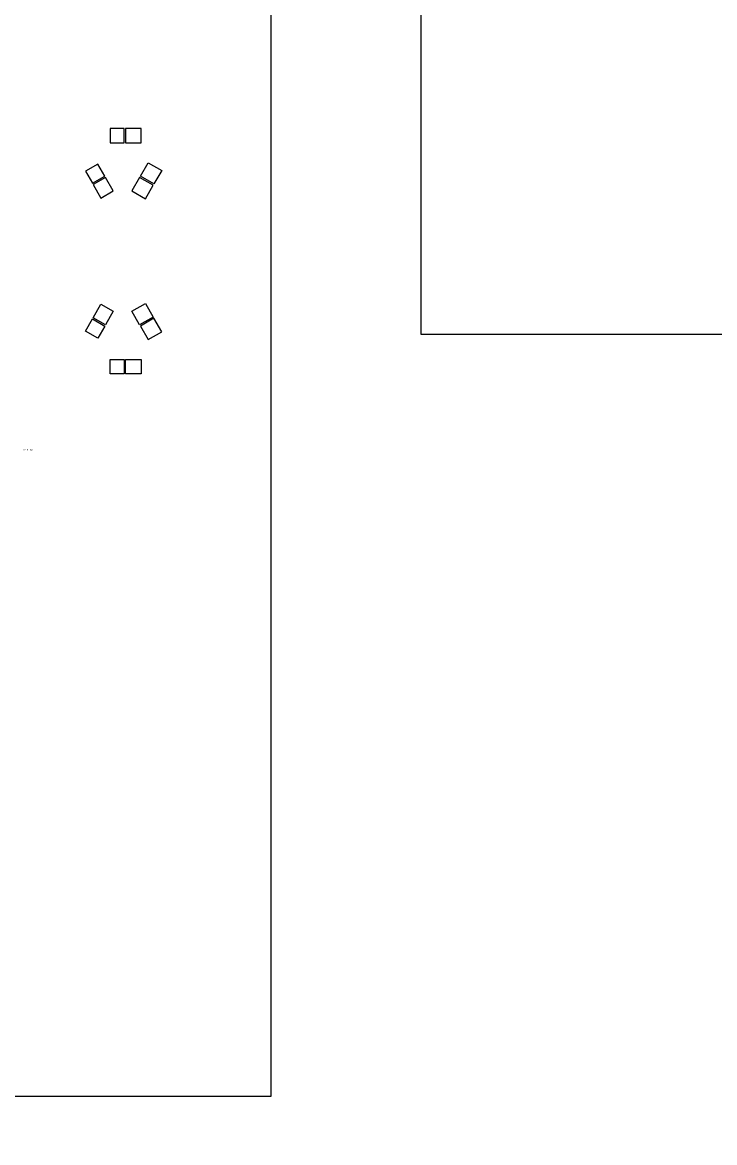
# Model space of a CAD drawing. Header units: metres. Extents: x 256329 to 886268, y -249371 to 355.
# Drawn here: x 285964.5 to 286084.1, y -1434.2 to -1240.6 of the extents above; entities that cross this region are included whole.
import ezdxf

# ---------------------------------------------------------------- set-up
doc = ezdxf.new("R2010")
doc.units = ezdxf.units.M
doc.header["$MEASUREMENT"] = 0
doc.linetypes.add('CONTINOUS', pattern=[0])
doc.linetypes.add('DASHED', pattern=[0.75, 0.5, -0.25])
doc.layers.get('0').update_dxf_attribs({"lineweight": 18})
doc.layers.add('A-AREA-BUILT UP', color=30, linetype='Continuous', lineweight=0, plot=False)
for name, color, linetype in [('BLK_2_FLR_0_LIFT_1', 1, 'Continuous'), ('BLK_2_FLR_0_LIFT_2', 1, 'Continuous'), ('BLK_2_FLR_0_LIFT_3', 7, 'Continuous'), ('BLK_2_FLR_0_LIFT_5', 7, 'Continuous'), ('BLK_2_FLR_0_LIFT_6', 7, 'Continuous')]:
    doc.layers.add(name, color=color, linetype=linetype)
for name, color, linetype, lineweight in [('BLK_2_FLR_0_LIFT_10', 1, 'Continuous', 0), ('BLK_2_FLR_0_LIFT_11', 1, 'Continuous', 0), ('BLK_2_FLR_0_LIFT_12', 1, 'Continuous', 0), ('BLK_2_FLR_0_LIFT_4', 7, 'DASHED', 9), ('BLK_2_FLR_0_LIFT_7', 1, 'Continuous', 0), ('BLK_2_FLR_0_LIFT_8', 1, 'Continuous', 0), ('BLK_2_FLR_0_LIFT_9', 1, 'Continuous', 0)]:
    doc.layers.add(name, color=color, linetype=linetype, lineweight=lineweight)
doc.layers.add('BLK_2_FLR_0_STAIR_3', color=7, linetype='Continuous', plot=False)
doc.styles.get("Standard").update_dxf_attribs({"font": 'arial.ttf'})

msp = doc.modelspace()

# ---------------------------------------------------------------- linework, layer by layer
at = {"color": 6, "ltscale": 0.05, "elevation": -101.239328}
msp.add_lwpolyline([(286033.439834, -1045.515408), (286343.860975, -1045.515408), (286343.860975, -1294.520849), (286033.439834, -1294.520849)], close=True, dxfattribs=at)
at = {"layer": 'A-AREA-BUILT UP'}
msp.add_lwpolyline([(286007.513996, -1039.140196), (285459.69944, -1039.140196), (285459.69944, -1426.201428), (286007.513996, -1426.201428)], close=True, dxfattribs=at)
at = {"layer": 'BLK_2_FLR_0_LIFT_1', "color": 1, "linetype": 'ByBlock', "lineweight": 9, "elevation": 0.042641}
msp.add_lwpolyline([(285982.34553, -1261.389917), (285985.046143, -1261.389917), (285985.046143, -1258.940592), (285982.34553, -1258.940592)], close=True, dxfattribs=at)
at = {"layer": 'BLK_2_FLR_0_LIFT_10', "color": 1, "linetype": 'ByBlock', "lineweight": 9, "elevation": 0.042641}
msp.add_lwpolyline([(285980.239618, -1290.528815), (285978.887657, -1292.865951), (285976.766344, -1291.640173), (285978.118305, -1289.303037)], close=True, dxfattribs=at)
at = {"layer": 'BLK_2_FLR_0_LIFT_11', "color": 1, "linetype": 'ByBlock', "lineweight": 9, "elevation": 0.042641}
msp.add_lwpolyline([(285987.131704, -1291.512846), (285984.793369, -1292.862731), (285983.443484, -1290.524396), (285985.781819, -1289.174511)], close=True, dxfattribs=at)
at = {"layer": 'BLK_2_FLR_0_LIFT_12', "color": 2, "linetype": 'ByBlock', "lineweight": 9, "elevation": 0.124096}
msp.add_lwpolyline([(285986.275262, -1295.413526), (285988.601465, -1294.070645), (285987.251581, -1291.73231), (285984.922816, -1293.076669)], close=True, dxfattribs=at)
at = {"layer": 'BLK_2_FLR_0_LIFT_2', "color": 1, "linetype": 'ByBlock', "lineweight": 9, "elevation": 0.042641}
msp.add_lwpolyline([(285979.696143, -1261.388578), (285982.096756, -1261.388578), (285982.096756, -1258.939179), (285979.696143, -1258.939179)], close=True, dxfattribs=at)
at = {"layer": 'BLK_2_FLR_0_LIFT_3', "color": 1, "linetype": 'ByBlock', "lineweight": 9, "elevation": 0.159638}
msp.add_lwpolyline([(285977.559359, -1265.08691), (285975.432265, -1266.300346), (285976.641651, -1268.397163), (285978.77463, -1267.165558)], close=True, dxfattribs=at)
at = {"layer": 'BLK_2_FLR_0_LIFT_4', "color": 1, "linetype": 'ByBlock', "lineweight": 9, "elevation": 0.042641}
msp.add_lwpolyline([(285980.239618, -1269.724523), (285978.887657, -1267.387387), (285976.766344, -1268.613165), (285978.118305, -1270.950301)], close=True, dxfattribs=at)
at = {"layer": 'BLK_2_FLR_0_LIFT_5', "color": 1, "linetype": 'ByBlock', "lineweight": 9, "elevation": 0.042641}
msp.add_lwpolyline([(285987.131704, -1268.740492), (285984.793369, -1267.390607), (285983.443484, -1269.728942), (285985.781819, -1271.078827)], close=True, dxfattribs=at)
at = {"layer": 'BLK_2_FLR_0_LIFT_6', "color": 2, "linetype": 'ByBlock', "lineweight": 9, "elevation": 0.124096}
msp.add_lwpolyline([(285986.275262, -1264.839811), (285988.601465, -1266.182693), (285987.251581, -1268.521028), (285984.922816, -1267.176668)], close=True, dxfattribs=at)
at = {"layer": 'BLK_2_FLR_0_LIFT_7', "color": 1, "linetype": 'ByBlock', "lineweight": 9, "elevation": 0.042641}
msp.add_lwpolyline([(285982.34553, -1298.863421), (285985.046143, -1298.863421), (285985.046143, -1301.312746), (285982.34553, -1301.312746)], close=True, dxfattribs=at)
at = {"layer": 'BLK_2_FLR_0_LIFT_8', "color": 1, "linetype": 'ByBlock', "lineweight": 9, "elevation": 0.042641}
msp.add_lwpolyline([(285979.696143, -1298.864759), (285982.096756, -1298.864759), (285982.096756, -1301.314159), (285979.696143, -1301.314159)], close=True, dxfattribs=at)
at = {"layer": 'BLK_2_FLR_0_LIFT_9', "color": 1, "linetype": 'ByBlock', "lineweight": 9, "elevation": 0.159638}
msp.add_lwpolyline([(285977.559359, -1295.166428), (285975.432265, -1293.952992), (285976.641651, -1291.856175), (285978.77463, -1293.08778)], close=True, dxfattribs=at)

# ---------------------------------------------------------------- texts
at = {"layer": 'BLK_2_FLR_0_STAIR_3', "color": 7, "linetype": 'CONTINOUS', "insert": (285964.643405, -1314.379663, -0.042641), "char_height": 0.2, "attachment_point": 1}
msp.add_mtext_dynamic_manual_height_columns('FLR_HT_M=3', width=2.272281, gutter_width=0.405, heights=[0.300679], dxfattribs=at)

doc.saveas('drawing.dxf')
